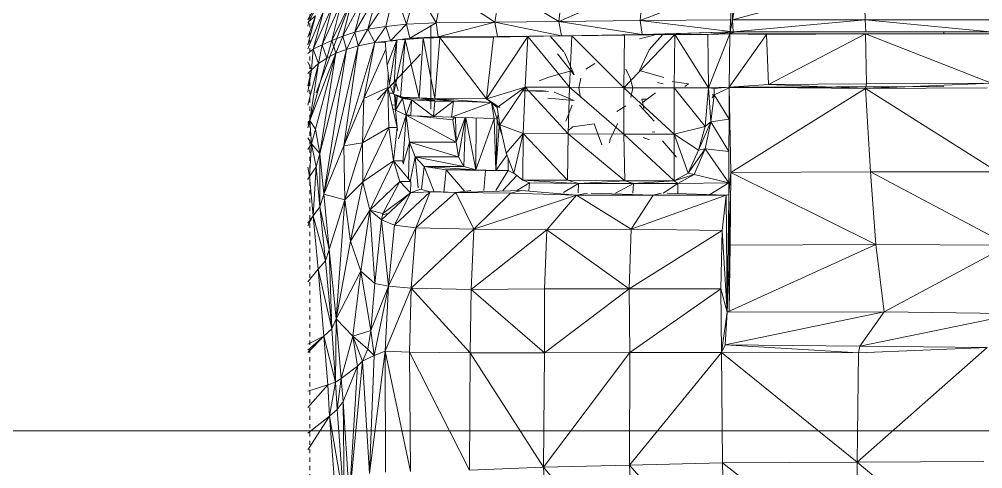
# Model space of a CAD drawing. Header units: inches. Extents: x 1747 to 7606, y -251 to 585.
# Drawn here: x 4720.99 to 4749.84, y -1.13 to 12.31 of the extents above; entities that cross this region are included whole.
import ezdxf

# ---------------------------------------------------------------- set-up
doc = ezdxf.new("R2010")
doc.units = ezdxf.units.IN
doc.header["$MEASUREMENT"] = 0
doc.linetypes.add('Aligning Line 1_8_', pattern=[0.25, 0.125, -0.125])
doc.linetypes.add('Grid Line 1_2_', pattern=[0.875, 0.5, -0.125, 0.125, -0.125])
for name, color, linetype, lineweight in [('0-3', 10, 'Continuous', 5), ('0-4', 7, 'Continuous', 9), ('A-FLOR-LEVL-1', 51, 'Grid Line 1_2_', 9), ('A-GENM', 5, 'Continuous', 9), ('G-ANNO-SYMB', 111, 'Aligning Line 1_8_', 9), ('G-ANNO-SYMB-1', 147, 'Aligning Line 1_8_', 9)]:
    doc.layers.add(name, color=color, linetype=linetype, lineweight=lineweight)

# ---------------------------------------------------------------- blocks, each defined once
blk = doc.blocks.new('CTR - 2nd Phase_rvt-2-BUILDING ELEVATION - NORTH')
at = {"layer": 'A-FLOR-LEVL-1'}
blk.add_line((-12558.481, 0), (-9609.49, 0), dxfattribs=at)
blk = doc.blocks.new('Land_Rover_Evoque_-_SUV_Car_Vehicle_Automobile_13067 - Land Rover EVOQUE_dwg-1230547-BUILDING ELEVATION - NORTH')
at = {"layer": 'A-GENM'}
for p, q in [((-12461.793, 12.297), (-12461, 13.672)), ((-12461, 13.672), (-12461.757, 12.25)), ((-12456.014, 13.301), (-12456.19, 12.225)), ((-12456.014, 13.301), (-12454.277, 12.243)), ((-12451.742, 13.357), (-12454.277, 12.243)), ((-12454.158, 13.339), (-12454.277, 12.243)), ((-12449.035, 13.357), (-12451.841, 12.282)), ((-12451.742, 13.357), (-12451.841, 12.282)), ((-12449.154, 11.878), (-12449.074, 13.319)), ((-12449.076, 12.3), (-12449.035, 13.357)), ((-12449.076, 12.3), (-12445.129, 13.357)), ((-12445.129, 13.357), (-12445.103, 12.301)), ((-12460.086, 13.041), (-12460.745, 11.814)), ((-12459.702, 13.116), (-12460.38, 11.927)), ((-12460.086, 13.041), (-12460.38, 11.927)), ((-12459.201, 13.191), (-12459.994, 12.02)), ((-12459.702, 13.116), (-12459.994, 12.02)), ((-12459.201, 13.191), (-12459.455, 12.095)), ((-12459.201, 13.191), (-12458.837, 12.17)), ((-12458.545, 13.246), (-12458.837, 12.17)), ((-12458.545, 13.246), (-12457.949, 12.207)), ((-12457.734, 13.264), (-12457.949, 12.207)), ((-12457.734, 13.264), (-12456.19, 12.225)), ((-12461.048, 12.721), (-12461.628, 11.418)), ((-12460.78, 12.834), (-12461.36, 11.55)), ((-12461.048, 12.721), (-12461.36, 11.55)), ((-12460.452, 12.947), (-12461.072, 11.681)), ((-12460.78, 12.834), (-12461.072, 11.681)), ((-12460.452, 12.947), (-12460.745, 11.814)), ((-12449.076, 12.3), (-12448.994, 12.729)), ((-12461.317, 12.59), (-12461.793, 11.434)), ((-12461.566, 12.42), (-12461.793, 11.553)), ((-12461.566, 12.42), (-12461.793, 11.782)), ((-12461.566, 12.42), (-12461.757, 12.25)), ((-12461.317, 12.59), (-12461.628, 11.418)), ((-12461.537, 10.113), (-12460.565, 12.687)), ((-12460.602, 12.592), (-12461.537, 10.113)), ((-12461.793, 12.21), (-12461.757, 12.25)), ((-12461.757, 12.25), (-12461.793, 12.104)), ((-12458.837, 12.17), (-12459.455, 12.095)), ((-12459.32, 11.673), (-12458.837, 12.17)), ((-12458.837, 12.17), (-12457.949, 12.207)), ((-12458.741, 11.747), (-12458.837, 12.17)), ((-12458.741, 11.747), (-12457.949, 12.207)), ((-12458.112, 12.143), (-12458.108, 10.107)), ((-12458.112, 12.143), (-12458.107, 9.627)), ((-12457.949, 12.207), (-12456.19, 12.225)), ((-12457.892, 11.785), (-12457.949, 12.207)), ((-12457.892, 11.785), (-12456.19, 12.225)), ((-12456.19, 12.225), (-12454.277, 12.243)), ((-12456.114, 11.803), (-12456.19, 12.225)), ((-12454.2, 11.822), (-12456.19, 12.225)), ((-12454.277, 12.243), (-12451.841, 12.282)), ((-12454.2, 11.822), (-12454.277, 12.243)), ((-12451.784, 11.859), (-12454.277, 12.243)), ((-12449.076, 12.3), (-12451.841, 12.282)), ((-12449.058, 11.936), (-12451.841, 12.282)), ((-12451.784, 11.859), (-12451.841, 12.282)), ((-12449.154, 11.878), (-12449.076, 12.3)), ((-12449.154, 11.878), (-12449.076, 12.3)), ((-12449.076, 12.3), (-12445.103, 12.301)), ((-12449.076, 12.3), (-12449.058, 11.936)), ((-12449.058, 11.936), (-12445.103, 12.301)), ((-12441.361, 12.301), (-12445.103, 12.301)), ((-12445.103, 12.301), (-12441.351, 11.936)), ((-12445.103, 12.301), (-12445.084, 11.936)), ((-12460.38, 11.927), (-12460.745, 11.814)), ((-12460.63, 11.41), (-12460.38, 11.927)), ((-12459.994, 12.02), (-12460.38, 11.927)), ((-12460.283, 11.523), (-12460.38, 11.927)), ((-12460.283, 11.523), (-12459.994, 12.02)), ((-12459.455, 12.095), (-12459.994, 12.02)), ((-12459.782, 11.617), (-12459.994, 12.02)), ((-12459.782, 11.617), (-12459.455, 12.095)), ((-12459.32, 11.673), (-12459.455, 12.095)), ((-12454.2, 11.822), (-12451.571, 11.859)), ((-12454.2, 11.822), (-12451.784, 11.859)), ((-12453.89, 11.823), (-12451.571, 11.859)), ((-12453.89, 11.821), (-12452.305, 11.84)), ((-12452.328, 10.264), (-12450.798, 11.859)), ((-12452.328, 10.264), (-12452.305, 11.84)), ((-12452.305, 11.84), (-12450.798, 11.859)), ((-12451.86, 11.725), (-12451.416, 11.84)), ((-12449.058, 11.936), (-12451.784, 11.859)), ((-12451.571, 11.859), (-12451.784, 11.859)), ((-12449.058, 11.936), (-12451.571, 11.859)), ((-12451.571, 11.859), (-12450.798, 11.859)), ((-12451.165, 11.859), (-12451.57, 11.4)), ((-12451.416, 11.571), (-12451.165, 11.859)), ((-12450.798, 11.859), (-12450.82, 10.264)), ((-12450.798, 11.859), (-12449.812, 11.859)), ((-12449.795, 10.264), (-12450.798, 11.859)), ((-12449.154, 11.878), (-12449.812, 11.859)), ((-12449.795, 10.264), (-12449.812, 11.859)), ((-12449.795, 10.264), (-12449.154, 11.878)), ((-12449.657, 11.878), (-12449.791, 11.859)), ((-12449.154, 11.878), (-12449.657, 11.878)), ((-12449.058, 11.936), (-12449.529, 11.878)), ((-12449.154, 11.878), (-12449.177, 10.283)), ((-12449.154, 11.878), (-12449.177, 10.283)), ((-12449.177, 10.283), (-12449.154, 11.878)), ((-12449.177, 10.283), (-12448.053, 11.859)), ((-12449.154, 11.878), (-12449.176, 10.265)), ((-12449.176, 10.265), (-12449.154, 11.878)), ((-12449.058, 11.936), (-12449.154, 11.872)), ((-12449.154, 11.878), (-12445.093, 11.878)), ((-12449.154, 11.878), (-12448.053, 11.859)), ((-12449.134, 11.885), (-12448.989, 11.936)), ((-12449.058, 11.936), (-12445.084, 11.936)), ((-12448.053, 11.859), (-12445.093, 11.878)), ((-12448.053, 11.859), (-12447.997, 10.36)), ((-12447.997, 10.36), (-12445.093, 11.878)), ((-12441.352, 11.878), (-12445.093, 11.878)), ((-12441.317, 10.399), (-12445.093, 11.878)), ((-12445.058, 10.38), (-12445.093, 11.878)), ((-12441.351, 11.936), (-12445.084, 11.936)), ((-12442.742, 11.878), (-12442.742, 11.936)), ((-12461.36, 11.55), (-12461.628, 11.418)), ((-12461.475, 10.995), (-12461.36, 11.55)), ((-12461.072, 11.681), (-12461.36, 11.55)), ((-12461.225, 11.146), (-12461.36, 11.55)), ((-12461.225, 11.146), (-12461.072, 11.681)), ((-12460.745, 11.814), (-12461.072, 11.681)), ((-12460.957, 11.297), (-12461.072, 11.681)), ((-12460.957, 11.297), (-12460.746, 11.811)), ((-12460.63, 11.41), (-12460.744, 11.811)), ((-12459.782, 11.617), (-12460.716, 8.525)), ((-12459.782, 11.617), (-12460.283, 11.523)), ((-12459.782, 11.617), (-12460.115, 9.945)), ((-12459.32, 11.673), (-12459.782, 11.617)), ((-12459.472, 11.631), (-12459.782, 11.617)), ((-12459.418, 10.943), (-12459.474, 11.654)), ((-12459.127, 11.692), (-12459.418, 10.943)), ((-12459.127, 11.692), (-12459.341, 10.385)), ((-12459.32, 11.673), (-12458.741, 11.747)), ((-12459.32, 11.673), (-12459.148, 11.682)), ((-12459.32, 11.673), (-12459.234, 11.673)), ((-12458.876, 11.71), (-12459.227, 10.078)), ((-12459.227, 10.078), (-12459.127, 11.692)), ((-12459.015, 9.981), (-12458.876, 11.71)), ((-12458.876, 11.71), (-12458.958, 11.704)), ((-12458.876, 11.71), (-12458.335, 11.747)), ((-12458.455, 9.96), (-12458.876, 11.71)), ((-12458.741, 11.747), (-12457.892, 11.785)), ((-12458.741, 11.747), (-12458.014, 11.759)), ((-12458.503, 11.736), (-12458.741, 11.747)), ((-12458.455, 9.96), (-12458.335, 11.747)), ((-12458.335, 11.747), (-12457.834, 11.765)), ((-12458.335, 11.747), (-12457.992, 9.94)), ((-12457.992, 9.94), (-12457.834, 11.765)), ((-12457.892, 11.785), (-12456.114, 11.803)), ((-12457.6, 11.768), (-12457.892, 11.785)), ((-12457.892, 11.785), (-12456.229, 11.784)), ((-12457.834, 11.765), (-12456.229, 11.784)), ((-12457.834, 11.765), (-12456.446, 9.939)), ((-12456.446, 9.939), (-12455.205, 11.803)), ((-12456.446, 9.939), (-12456.229, 11.784)), ((-12456.229, 11.784), (-12455.205, 11.803)), ((-12456.114, 11.803), (-12454.2, 11.822)), ((-12455.921, 11.789), (-12456.114, 11.803)), ((-12455.205, 11.803), (-12455.286, 10.285)), ((-12455.205, 11.803), (-12454.75, 11.809)), ((-12455.205, 11.803), (-12453.952, 10.284)), ((-12454.735, 11.809), (-12453.89, 11.821)), ((-12454.725, 11.81), (-12454.2, 11.822)), ((-12454.122, 11.342), (-12454.529, 11.803)), ((-12454.354, 11.61), (-12454.529, 11.803)), ((-12454.122, 11.342), (-12454.354, 11.61)), ((-12454.2, 11.822), (-12453.948, 11.822)), ((-12453.952, 10.284), (-12453.89, 11.821)), ((-12453.89, 11.821), (-12452.328, 10.264)), ((-12451.416, 11.571), (-12451.571, 11.398)), ((-12461.628, 11.418), (-12461.793, 11.293)), ((-12460.957, 11.297), (-12461.732, 9.283)), ((-12461.685, 10.806), (-12461.628, 11.418)), ((-12461.475, 10.995), (-12461.628, 11.418)), ((-12460.957, 11.297), (-12461.561, 9.03)), ((-12460.63, 11.41), (-12461.429, 8.298)), ((-12461.429, 8.298), (-12460.957, 11.297)), ((-12461.317, 7.085), (-12460.283, 11.523)), ((-12461.317, 7.085), (-12460.63, 11.41)), ((-12460.957, 11.297), (-12461.225, 11.146)), ((-12460.63, 11.41), (-12460.957, 11.297)), ((-12460.716, 8.525), (-12460.283, 11.523)), ((-12460.283, 11.523), (-12460.63, 11.41)), ((-12459.455, 11.418), (-12460.115, 9.945)), ((-12459.702, 9.907), (-12458.419, 11.274)), ((-12459.692, 9.917), (-12458.419, 11.274)), ((-12453.814, 10.652), (-12454.316, 11.284)), ((-12453.814, 10.652), (-12454.104, 11.322)), ((-12451.57, 11.4), (-12451.863, 10.784)), ((-12451.57, 11.4), (-12451.863, 10.784)), ((-12451.571, 11.398), (-12451.863, 10.784)), ((-12451.57, 11.4), (-12451.861, 10.786)), ((-12461.685, 10.806), (-12461.793, 11.043)), ((-12461.475, 10.995), (-12461.793, 9.741)), ((-12461.732, 9.283), (-12461.225, 11.146)), ((-12461.732, 9.283), (-12461.475, 10.995)), ((-12461.685, 10.806), (-12461.475, 10.995)), ((-12461.225, 11.146), (-12461.475, 10.995)), ((-12453.466, 10.823), (-12453.195, 10.996)), ((-12461.793, 10.32), (-12461.685, 10.806)), ((-12461.793, 10.688), (-12461.685, 10.806)), ((-12461.685, 10.806), (-12461.793, 10.134)), ((-12459.341, 10.385), (-12459.418, 10.943)), ((-12459.386, 10.708), (-12459.399, 10.271)), ((-12453.873, 10.785), (-12454.607, 10.574)), ((-12452.268, 10.823), (-12452.134, 10.553)), ((-12451.861, 10.786), (-12451.128, 10.572)), ((-12459.09, 10.175), (-12459.187, 10.52)), ((-12454.859, 10.477), (-12454.607, 10.574)), ((-12453.68, 10.266), (-12453.621, 10.554)), ((-12452.134, 10.553), (-12452.056, 10.266)), ((-12451.322, 10.419), (-12451.147, 10.381)), ((-12450.877, 10.457), (-12450.395, 10.379)), ((-12441.317, 10.399), (-12445.087, 10.245)), ((-12441.317, 10.399), (-12445.058, 10.38)), ((-12460.157, 8.618), (-12459.399, 10.271)), ((-12460.115, 9.945), (-12459.399, 10.271)), ((-12459.399, 10.271), (-12459.112, 9.079)), ((-12459.364, 9.079), (-12459.399, 10.271)), ((-12459.238, 10.108), (-12459.36, 10.108)), ((-12459.227, 10.078), (-12459.341, 10.385)), ((-12456.446, 9.939), (-12455.286, 10.285)), ((-12455.286, 10.285), (-12456.118, 9.67)), ((-12455.286, 10.285), (-12456.041, 9.152)), ((-12455.286, 10.285), (-12455.346, 8.901)), ((-12454.744, 10.17), (-12455.344, 10.17)), ((-12455.344, 10.17), (-12454.589, 10.151)), ((-12455.286, 10.285), (-12453.994, 8.882)), ((-12455.286, 10.285), (-12453.952, 10.284)), ((-12454.744, 10.17), (-12454.589, 10.151)), ((-12453.815, 9.883), (-12454.415, 10.132)), ((-12453.994, 8.882), (-12453.952, 10.284)), ((-12453.952, 10.284), (-12452.328, 10.264)), ((-12453.952, 10.284), (-12452.331, 8.881)), ((-12453.623, 9.978), (-12453.68, 10.266)), ((-12452.328, 10.264), (-12452.331, 8.881)), ((-12452.328, 10.264), (-12450.82, 10.264)), ((-12452.328, 10.264), (-12450.824, 8.881)), ((-12452.056, 10.266), (-12452.115, 9.977)), ((-12451.381, 10.111), (-12451.779, 9.812)), ((-12450.82, 10.264), (-12450.824, 8.881)), ((-12449.795, 10.264), (-12450.82, 10.264)), ((-12450.82, 10.264), (-12449.895, 9.111)), ((-12450.501, 10.308), (-12450.395, 10.379)), ((-12449.795, 10.264), (-12449.895, 9.111)), ((-12449.177, 10.283), (-12449.795, 10.264)), ((-12449.795, 10.264), (-12449.621, 10.245)), ((-12449.795, 10.264), (-12449.72, 9.246)), ((-12449.177, 10.283), (-12449.621, 10.245)), ((-12449.621, 10.269), (-12449.621, 10.053)), ((-12449.176, 10.265), (-12449.621, 10.053)), ((-12449.176, 10.265), (-12449.179, 9.323)), ((-12449.177, 10.283), (-12447.997, 10.36)), ((-12449.177, 10.283), (-12442.746, 10.305)), ((-12449.177, 10.283), (-12445.087, 10.245)), ((-12449.124, 7.728), (-12449.177, 10.283)), ((-12449.177, 10.283), (-12445.087, 10.245)), ((-12449.176, 10.265), (-12449.177, 10.283)), ((-12449.177, 10.283), (-12445.087, 10.245)), ((-12449.176, 10.265), (-12442.746, 10.305)), ((-12449.124, 7.728), (-12449.176, 10.265)), ((-12449.124, 7.728), (-12445.087, 10.245)), ((-12447.997, 10.36), (-12445.058, 10.38)), ((-12447.997, 10.36), (-12445.087, 10.245)), ((-12445.087, 10.245), (-12445.058, 10.38)), ((-12441.451, 10.265), (-12445.087, 10.245)), ((-12441.451, 10.265), (-12445.087, 10.245)), ((-12441.451, 10.265), (-12445.087, 10.245)), ((-12441.137, 7.748), (-12445.087, 10.245)), ((-12445.087, 10.245), (-12444.938, 7.748)), ((-12460.716, 8.525), (-12460.115, 9.945)), ((-12460.157, 8.618), (-12460.115, 9.945)), ((-12459.015, 9.981), (-12459.227, 10.078)), ((-12459.227, 10.078), (-12458.686, 9.904)), ((-12459.227, 10.078), (-12458.956, 9.944)), ((-12459.169, 9.598), (-12459.193, 10.061)), ((-12459.169, 9.598), (-12459.153, 10.041)), ((-12459.169, 9.598), (-12459.111, 10.02)), ((-12459.169, 9.598), (-12458.956, 9.944)), ((-12459.015, 9.981), (-12458.686, 9.904)), ((-12459.015, 9.981), (-12458.455, 9.96)), ((-12459.015, 9.981), (-12458.047, 9.889)), ((-12458.842, 9.443), (-12458.956, 9.944)), ((-12458.956, 9.944), (-12458.686, 9.904)), ((-12458.686, 9.904), (-12458.956, 9.944)), ((-12458.842, 9.443), (-12458.686, 9.904)), ((-12458.706, 9.424), (-12458.686, 9.904)), ((-12458.031, 9.403), (-12458.686, 9.904)), ((-12458.686, 9.904), (-12457.991, 9.865)), ((-12458.455, 9.96), (-12457.992, 9.94)), ((-12458.455, 9.96), (-12457.991, 9.884)), ((-12458.455, 9.96), (-12457.431, 9.864)), ((-12458.031, 9.403), (-12457.991, 9.865)), ((-12458.031, 9.403), (-12457.431, 9.864)), ((-12457.992, 9.94), (-12456.446, 9.939)), ((-12457.992, 9.94), (-12457.431, 9.864)), ((-12457.992, 9.94), (-12456.307, 9.826)), ((-12457.991, 9.865), (-12457.431, 9.864)), ((-12457.49, 9.384), (-12457.431, 9.864)), ((-12457.49, 9.384), (-12456.301, 9.821)), ((-12457.431, 9.864), (-12456.307, 9.825)), ((-12457.431, 9.864), (-12456.307, 9.825)), ((-12456.446, 9.939), (-12456.118, 9.67)), ((-12456.446, 9.939), (-12456.04, 9.67)), ((-12456.215, 9.344), (-12456.289, 9.81)), ((-12453.815, 9.883), (-12454.609, 9.959)), ((-12451.787, 9.92), (-12451.646, 9.928)), ((-12451.787, 9.92), (-12451.727, 9.643)), ((-12449.621, 10.053), (-12449.72, 9.246)), ((-12449.621, 10.053), (-12449.683, 9.961)), ((-12449.621, 10.053), (-12449.683, 10.053)), ((-12449.621, 10.053), (-12449.179, 9.323)), ((-12459.176, 9.747), (-12459.275, 9.758)), ((-12459.165, 9.628), (-12459.244, 9.628)), ((-12459.102, 8.982), (-12459.169, 9.598)), ((-12458.842, 9.443), (-12459.169, 9.598)), ((-12456.119, 9.325), (-12456.285, 9.807)), ((-12456.118, 9.67), (-12456.041, 9.152)), ((-12453.875, 9.747), (-12454.069, 9.268)), ((-12452.269, 9.729), (-12452.541, 9.555)), ((-12451.421, 9.266), (-12451.863, 9.749)), ((-12461.793, 9.172), (-12461.732, 9.283)), ((-12461.793, 9.064), (-12461.732, 9.283)), ((-12461.732, 9.283), (-12461.793, 9.228)), ((-12461.677, 8.588), (-12461.732, 9.283)), ((-12461.561, 9.03), (-12461.732, 9.283)), ((-12458.842, 9.443), (-12459.075, 8.733)), ((-12458.842, 9.443), (-12458.95, 8.023)), ((-12458.842, 9.443), (-12458.747, 9.442)), ((-12458.842, 9.443), (-12458.706, 9.424)), ((-12458.842, 9.443), (-12458.747, 8.636)), ((-12458.842, 9.443), (-12457.354, 8.637)), ((-12458.706, 9.424), (-12458.031, 9.403)), ((-12457.449, 9.31), (-12458.606, 9.421)), ((-12458.031, 9.403), (-12457.49, 9.384)), ((-12457.49, 9.384), (-12456.215, 9.344)), ((-12457.449, 9.31), (-12457.401, 9.381)), ((-12457.449, 9.31), (-12457.354, 8.637)), ((-12457.371, 9.38), (-12457.354, 8.637)), ((-12457.076, 9.371), (-12457.354, 8.637)), ((-12457.07, 9.371), (-12457.278, 8.194)), ((-12457.124, 7.905), (-12457.065, 9.371)), ((-12456.758, 7.809), (-12457.057, 9.37)), ((-12456.758, 7.809), (-12456.755, 9.361)), ((-12456.758, 7.809), (-12456.215, 9.344)), ((-12456.411, 9.359), (-12456.215, 9.344)), ((-12456.16, 7.788), (-12456.215, 9.344)), ((-12456.215, 9.344), (-12456.119, 9.325)), ((-12456.16, 7.788), (-12456.119, 9.325)), ((-12456.119, 9.325), (-12456.087, 9.462)), ((-12456.119, 9.325), (-12456.061, 9.094)), ((-12456.055, 9.246), (-12456.061, 9.094)), ((-12450.089, 8.401), (-12449.72, 9.246)), ((-12449.72, 9.246), (-12449.896, 8.44)), ((-12449.896, 8.44), (-12449.72, 9.246)), ((-12449.895, 9.111), (-12449.72, 9.246)), ((-12449.179, 9.323), (-12449.72, 9.246)), ((-12449.72, 9.246), (-12449.18, 8.363)), ((-12449.179, 9.323), (-12449.18, 8.363)), ((-12461.677, 8.588), (-12461.561, 9.03)), ((-12461.429, 8.298), (-12461.561, 9.03)), ((-12460.157, 8.618), (-12459.364, 9.079)), ((-12460.141, 7.446), (-12459.364, 9.079)), ((-12459.231, 8.08), (-12459.364, 9.079)), ((-12459.364, 9.079), (-12459.112, 9.079)), ((-12459.231, 8.08), (-12459.112, 9.079)), ((-12456.16, 7.788), (-12456.061, 9.094)), ((-12456.061, 9.094), (-12456.042, 9.159)), ((-12456.061, 9.094), (-12455.964, 8.812)), ((-12456.061, 9.094), (-12456.014, 9.03)), ((-12456.041, 9.152), (-12455.85, 8.306)), ((-12456.041, 9.152), (-12455.346, 8.901)), ((-12453.857, 9.094), (-12454.01, 8.98)), ((-12453.218, 9.191), (-12453.857, 9.094)), ((-12453.219, 9.19), (-12452.988, 8.555)), ((-12452.988, 8.556), (-12453.218, 9.191)), ((-12452.522, 9.19), (-12452.735, 8.729)), ((-12452.522, 9.19), (-12452.521, 9.192)), ((-12452.522, 9.19), (-12452.521, 9.192)), ((-12451.403, 8.939), (-12451.482, 8.948)), ((-12450.824, 8.881), (-12449.895, 9.111)), ((-12450.089, 8.401), (-12449.895, 9.111)), ((-12461.793, 8.771), (-12461.677, 8.588)), ((-12455.346, 8.901), (-12455.85, 8.306)), ((-12455.346, 8.901), (-12455.62, 7.71)), ((-12455.346, 8.901), (-12455.35, 7.499)), ((-12455.346, 8.901), (-12454.016, 7.499)), ((-12455.346, 8.901), (-12453.994, 8.882)), ((-12454.016, 7.499), (-12453.994, 8.882)), ((-12453.994, 8.882), (-12452.331, 8.881)), ((-12453.994, 8.882), (-12452.295, 7.479)), ((-12452.735, 8.729), (-12452.756, 8.613)), ((-12450.824, 8.881), (-12452.331, 8.881)), ((-12452.331, 8.881), (-12452.295, 7.479)), ((-12452.331, 8.881), (-12450.826, 7.478)), ((-12451.558, 8.709), (-12451.748, 8.781)), ((-12450.747, 8.189), (-12451.175, 8.679)), ((-12450.824, 8.881), (-12450.826, 7.478)), ((-12450.824, 8.881), (-12450.4, 7.709)), ((-12450.824, 8.881), (-12450.089, 8.401)), ((-12461.793, 8.417), (-12461.677, 8.588)), ((-12461.677, 8.588), (-12461.739, 7.606)), ((-12461.677, 8.588), (-12461.545, 7.895)), ((-12461.677, 8.588), (-12461.429, 8.298)), ((-12461.317, 7.085), (-12460.716, 8.525)), ((-12460.157, 8.618), (-12460.716, 8.525)), ((-12460.682, 6.909), (-12460.716, 8.525)), ((-12460.682, 6.909), (-12460.157, 8.618)), ((-12460.141, 7.446), (-12460.157, 8.618)), ((-12458.747, 8.636), (-12458.934, 7.979)), ((-12458.777, 7.563), (-12458.747, 8.636)), ((-12458.747, 8.636), (-12457.354, 8.637)), ((-12458.574, 8.194), (-12458.747, 8.636)), ((-12458.747, 8.636), (-12457.278, 8.194)), ((-12457.354, 8.637), (-12457.278, 8.194)), ((-12452.988, 8.555), (-12452.988, 8.556)), ((-12452.563, 8.536), (-12452.563, 8.537)), ((-12450.4, 7.709), (-12449.896, 8.44)), ((-12450.4, 7.709), (-12450.089, 8.401)), ((-12449.896, 8.44), (-12450.226, 7.671)), ((-12450.226, 7.671), (-12449.896, 8.44)), ((-12450.089, 8.401), (-12449.896, 8.44)), ((-12449.18, 8.363), (-12449.896, 8.44)), ((-12449.896, 8.44), (-12449.182, 7.421)), ((-12461.545, 7.895), (-12461.429, 8.298)), ((-12461.435, 6.701), (-12461.429, 8.298)), ((-12461.317, 7.085), (-12461.429, 8.298)), ((-12460.141, 7.446), (-12459.231, 8.08)), ((-12459.931, 6.599), (-12459.231, 8.08)), ((-12459.04, 7.464), (-12459.231, 8.08)), ((-12459.231, 8.08), (-12458.724, 7.48)), ((-12459.231, 8.08), (-12458.94, 8.08)), ((-12458.574, 8.194), (-12458.729, 7.46)), ((-12458.304, 7.905), (-12458.574, 8.194)), ((-12457.124, 7.905), (-12458.574, 8.194)), ((-12458.489, 7.267), (-12458.574, 8.194)), ((-12458.574, 8.194), (-12457.278, 8.194)), ((-12457.124, 7.905), (-12457.278, 8.194)), ((-12456.16, 7.788), (-12455.829, 8.253)), ((-12455.85, 8.306), (-12455.62, 7.71)), ((-12455.793, 7.788), (-12455.792, 8.157)), ((-12449.18, 8.363), (-12449.182, 7.421)), ((-12461.793, 7.887), (-12461.739, 7.606)), ((-12461.739, 7.606), (-12461.545, 7.895)), ((-12461.628, 6.432), (-12461.545, 7.895)), ((-12461.545, 7.895), (-12461.435, 6.701)), ((-12458.304, 7.905), (-12458.385, 7.228)), ((-12457.648, 7.808), (-12458.304, 7.905)), ((-12456.758, 7.809), (-12458.304, 7.905)), ((-12458.304, 7.905), (-12457.124, 7.905)), ((-12458.304, 7.905), (-12458.01, 7.152)), ((-12457.648, 7.808), (-12457.723, 7.144)), ((-12457.648, 7.808), (-12456.758, 7.809)), ((-12456.47, 7.788), (-12457.648, 7.808)), ((-12456.16, 7.788), (-12457.648, 7.808)), ((-12457.648, 7.808), (-12457.104, 7.168)), ((-12456.758, 7.809), (-12457.124, 7.905)), ((-12456.16, 7.788), (-12456.758, 7.809)), ((-12461.793, 7.529), (-12461.739, 7.606)), ((-12461.739, 7.606), (-12461.793, 7.51)), ((-12461.739, 7.606), (-12461.628, 6.432)), ((-12456.47, 7.788), (-12456.517, 7.194)), ((-12456.47, 7.788), (-12455.793, 7.788)), ((-12455.793, 7.788), (-12456.163, 7.193)), ((-12455.533, 7.642), (-12455.955, 7.193)), ((-12455.793, 7.788), (-12455.59, 7.687)), ((-12455.62, 7.71), (-12455.35, 7.499)), ((-12450.826, 7.478), (-12450.4, 7.709)), ((-12450.826, 7.478), (-12450.226, 7.671)), ((-12450.71, 7.402), (-12450.226, 7.671)), ((-12450.71, 7.402), (-12450.226, 7.671)), ((-12450.4, 7.709), (-12450.226, 7.671)), ((-12449.182, 7.421), (-12450.226, 7.671)), ((-12449.183, 7.075), (-12449.124, 7.728)), ((-12449.149, 5.557), (-12449.124, 7.728)), ((-12449.124, 7.728), (-12444.938, 7.748)), ((-12449.124, 7.728), (-12444.778, 5.577)), ((-12440.814, 5.558), (-12444.938, 7.748)), ((-12441.137, 7.748), (-12444.938, 7.748)), ((-12444.938, 7.748), (-12444.778, 5.577)), ((-12460.682, 6.909), (-12460.141, 7.446)), ((-12460.512, 5.678), (-12460.141, 7.446)), ((-12459.931, 6.599), (-12460.141, 7.446)), ((-12459.931, 6.599), (-12459.04, 7.464)), ((-12459.545, 6.502), (-12459.04, 7.464)), ((-12458.712, 7.118), (-12459.04, 7.464)), ((-12459.04, 7.464), (-12458.711, 7.464)), ((-12458.712, 7.118), (-12458.711, 7.464)), ((-12458.422, 7.233), (-12458.712, 7.118)), ((-12458.422, 7.233), (-12458.133, 7.155)), ((-12455.156, 7.423), (-12455.514, 7.199)), ((-12455.35, 7.499), (-12455.156, 7.423)), ((-12455.35, 7.499), (-12454.016, 7.499)), ((-12455.35, 7.499), (-12453.72, 7.405)), ((-12455.156, 7.423), (-12455.172, 7.178)), ((-12455.156, 7.423), (-12453.72, 7.403)), ((-12455.156, 7.423), (-12453.72, 7.403)), ((-12454.139, 7.136), (-12453.687, 7.403)), ((-12454.016, 7.499), (-12452.295, 7.479)), ((-12454.016, 7.499), (-12453.687, 7.403)), ((-12453.687, 7.403), (-12453.699, 7.12)), ((-12452.295, 7.479), (-12453.687, 7.403)), ((-12453.687, 7.403), (-12452.044, 7.403)), ((-12453.687, 7.403), (-12452.044, 7.403)), ((-12452.579, 7.109), (-12452.044, 7.403)), ((-12452.295, 7.479), (-12450.826, 7.478)), ((-12452.295, 7.479), (-12452.044, 7.403)), ((-12452.044, 7.403), (-12452.057, 7.108)), ((-12450.826, 7.478), (-12452.044, 7.403)), ((-12452.044, 7.403), (-12450.71, 7.402)), ((-12452.044, 7.403), (-12450.71, 7.402)), ((-12451.146, 7.11), (-12450.71, 7.402)), ((-12450.826, 7.478), (-12450.71, 7.402)), ((-12450.71, 7.402), (-12450.711, 7.11)), ((-12450.71, 7.402), (-12449.182, 7.421)), ((-12449.753, 7.07), (-12449.182, 7.421)), ((-12449.182, 7.421), (-12449.184, 6.827)), ((-12461.435, 6.701), (-12461.317, 7.085)), ((-12461.149, 5.431), (-12461.317, 7.085)), ((-12460.682, 6.909), (-12461.317, 7.085)), ((-12458.712, 7.118), (-12459.584, 6.31)), ((-12458.712, 7.118), (-12459.545, 6.502)), ((-12459.199, 6.155), (-12458.133, 7.155)), ((-12458.712, 7.118), (-12459.199, 6.155)), ((-12458.712, 7.118), (-12458.133, 7.155)), ((-12458.562, 6.077), (-12458.133, 7.155)), ((-12458.562, 6.077), (-12457.36, 7.135)), ((-12458.133, 7.155), (-12457.36, 7.135)), ((-12458.133, 7.155), (-12457.804, 7.155)), ((-12457.36, 7.135), (-12457.804, 7.155)), ((-12457.36, 7.135), (-12456.915, 7.193)), ((-12457.36, 7.135), (-12455.389, 7.192)), ((-12456.823, 6.038), (-12457.36, 7.135)), ((-12457.36, 7.135), (-12455.718, 7.115)), ((-12456.823, 6.038), (-12455.718, 7.115)), ((-12456.823, 6.038), (-12453.746, 7.056)), ((-12455.718, 7.115), (-12455.389, 7.192)), ((-12455.718, 7.115), (-12453.746, 7.056)), ((-12453.746, 7.056), (-12455.389, 7.192)), ((-12454.639, 6.018), (-12453.746, 7.056)), ((-12453.746, 7.056), (-12453.417, 7.115)), ((-12452.106, 6.036), (-12453.746, 7.056)), ((-12453.746, 7.056), (-12451.446, 7.056)), ((-12451.446, 7.056), (-12453.302, 7.111)), ((-12452.106, 6.036), (-12451.446, 7.056)), ((-12452.106, 6.036), (-12449.261, 7.055)), ((-12451.446, 7.056), (-12451.213, 7.114)), ((-12449.261, 7.055), (-12451.446, 7.056)), ((-12449.261, 7.055), (-12451.029, 7.108)), ((-12449.38, 5.998), (-12449.261, 7.055)), ((-12449.183, 7.075), (-12449.261, 7.055)), ((-12449.23, 3.55), (-12449.261, 7.055)), ((-12449.23, 3.55), (-12449.185, 6.945)), ((-12449.176, 4.886), (-12449.183, 7.075)), ((-12449.149, 5.557), (-12449.183, 7.075)), ((-12461.628, 6.432), (-12461.435, 6.701)), ((-12461.435, 6.701), (-12461.265, 5.085)), ((-12461.435, 6.701), (-12461.149, 5.431)), ((-12461.149, 5.431), (-12460.682, 6.909)), ((-12460.942, 3.354), (-12460.682, 6.909)), ((-12460.682, 6.909), (-12460.512, 5.678)), ((-12461.793, 6.215), (-12461.628, 6.432)), ((-12461.628, 6.432), (-12461.793, 6.133)), ((-12461.628, 6.432), (-12461.478, 4.835)), ((-12461.628, 6.432), (-12461.265, 5.085)), ((-12459.931, 6.599), (-12460.512, 5.678)), ((-12460.205, 4.775), (-12459.931, 6.599)), ((-12459.545, 6.502), (-12459.931, 6.599)), ((-12459.584, 6.31), (-12459.931, 6.599)), ((-12459.782, 4.408), (-12459.931, 6.599)), ((-12459.545, 6.502), (-12459.584, 6.31)), ((-12459.553, 6.467), (-12459.36, 6.518)), ((-12459.584, 6.31), (-12459.782, 4.408)), ((-12459.584, 6.31), (-12459.377, 4.33)), ((-12459.584, 6.31), (-12459.199, 6.155)), ((-12459.377, 4.33), (-12459.199, 6.155)), ((-12459.377, 4.33), (-12458.562, 6.077)), ((-12459.199, 6.155), (-12458.562, 6.077)), ((-12458.701, 4.272), (-12458.562, 6.077)), ((-12458.562, 6.077), (-12456.823, 6.038)), ((-12458.701, 4.272), (-12456.823, 6.038)), ((-12456.904, 4.232), (-12456.823, 6.038)), ((-12456.904, 4.232), (-12454.639, 6.018)), ((-12456.823, 6.038), (-12454.639, 6.018)), ((-12454.701, 4.25), (-12454.639, 6.018)), ((-12454.639, 6.018), (-12452.106, 6.036)), ((-12452.168, 4.25), (-12454.639, 6.018)), ((-12452.168, 4.25), (-12452.106, 6.036)), ((-12452.168, 4.25), (-12449.38, 5.998)), ((-12452.106, 6.036), (-12449.38, 5.998)), ((-12449.38, 5.998), (-12449.422, 4.25)), ((-12449.23, 3.55), (-12449.38, 5.998)), ((-12460.942, 3.354), (-12460.512, 5.678)), ((-12460.205, 4.775), (-12460.512, 5.678)), ((-12449.23, 3.55), (-12444.778, 5.577)), ((-12449.23, 3.55), (-12449.149, 5.557)), ((-12449.172, 3.56), (-12449.149, 5.557)), ((-12449.149, 5.557), (-12444.778, 5.577)), ((-12444.53, 3.56), (-12444.778, 5.577)), ((-12440.814, 5.558), (-12444.778, 5.577)), ((-12444.53, 3.56), (-12440.814, 5.558)), ((-12461.265, 5.085), (-12461.149, 5.431)), ((-12461.077, 3.057), (-12461.149, 5.431)), ((-12461.149, 5.431), (-12460.942, 3.354)), ((-12461.478, 4.835), (-12461.265, 5.085)), ((-12461.265, 5.085), (-12461.077, 3.057)), ((-12461.793, 4.46), (-12461.478, 4.835)), ((-12461.478, 4.835), (-12461.077, 3.057)), ((-12461.478, 4.835), (-12461.309, 2.836)), ((-12460.942, 3.354), (-12460.205, 4.775)), ((-12460.441, 2.834), (-12460.205, 4.775)), ((-12459.9, 3.006), (-12460.205, 4.775)), ((-12459.782, 4.408), (-12460.205, 4.775)), ((-12459.9, 3.006), (-12459.782, 4.408)), ((-12459.9, 3.006), (-12459.377, 4.33)), ((-12459.806, 2.256), (-12459.377, 4.33)), ((-12459.377, 4.33), (-12459.782, 4.408)), ((-12459.477, 2.38), (-12459.377, 4.33)), ((-12459.377, 4.33), (-12458.701, 4.272)), ((-12459.477, 2.38), (-12458.701, 4.272)), ((-12458.744, 2.351), (-12458.701, 4.272)), ((-12456.927, 2.33), (-12458.701, 4.272)), ((-12456.904, 4.232), (-12458.701, 4.272)), ((-12456.927, 2.33), (-12456.904, 4.232)), ((-12454.701, 4.25), (-12456.904, 4.232)), ((-12454.704, 2.339), (-12456.904, 4.232)), ((-12454.704, 2.339), (-12452.168, 4.25)), ((-12454.704, 2.339), (-12454.701, 4.25)), ((-12452.168, 4.25), (-12454.701, 4.25)), ((-12452.153, 2.348), (-12452.168, 4.25)), ((-12452.168, 4.25), (-12449.422, 4.25)), ((-12452.153, 2.348), (-12449.422, 4.25)), ((-12449.23, 3.55), (-12449.422, 4.25)), ((-12449.407, 2.348), (-12449.422, 4.25)), ((-12449.23, 3.55), (-12449.407, 2.348)), ((-12444.53, 3.56), (-12449.29, 2.569)), ((-12449.23, 3.55), (-12449.29, 2.569)), ((-12449.172, 3.56), (-12449.23, 3.55)), ((-12449.23, 3.55), (-12444.53, 3.56)), ((-12444.53, 3.56), (-12445.259, 2.53)), ((-12445.259, 2.53), (-12440.566, 3.503)), ((-12444.53, 3.56), (-12440.566, 3.503)), ((-12461.077, 3.057), (-12460.942, 3.354)), ((-12460.965, 1.452), (-12460.942, 3.354)), ((-12460.942, 3.354), (-12460.791, 1.567)), ((-12460.942, 3.354), (-12460.441, 2.834)), ((-12461.077, 3.057), (-12461.309, 2.836)), ((-12461.077, 3.057), (-12460.965, 1.452)), ((-12459.9, 3.006), (-12460.441, 2.834)), ((-12459.998, 2.449), (-12459.9, 3.006)), ((-12459.806, 2.256), (-12459.9, 3.006)), ((-12461.793, 2.416), (-12461.309, 2.836)), ((-12461.793, 2.596), (-12461.309, 2.836)), ((-12461.309, 2.836), (-12461.793, 2.341)), ((-12461.309, 2.836), (-12460.965, 1.452)), ((-12461.309, 2.836), (-12461.197, 1.375)), ((-12460.791, 1.567), (-12460.441, 2.834)), ((-12460.153, 2.084), (-12460.441, 2.834)), ((-12459.998, 2.449), (-12460.441, 2.834)), ((-12460.441, 2.834), (-12460.308, 1.94)), ((-12460.153, 2.084), (-12459.998, 2.449)), ((-12459.806, 2.256), (-12459.998, 2.449)), ((-12459.949, -1.279), (-12459.477, 2.38)), ((-12459.477, 2.38), (-12459.806, 2.256)), ((-12458.713, -1.213), (-12459.477, 2.38)), ((-12459.465, -1.232), (-12459.477, 2.38)), ((-12458.744, 2.351), (-12459.477, 2.38)), ((-12456.953, -1.176), (-12458.744, 2.351)), ((-12458.713, -1.213), (-12458.744, 2.351)), ((-12456.927, 2.33), (-12458.744, 2.351)), ((-12456.953, -1.176), (-12456.927, 2.33)), ((-12454.704, 2.339), (-12456.927, 2.33)), ((-12454.73, -1.09), (-12456.927, 2.33)), ((-12452.153, 2.348), (-12454.73, -1.09)), ((-12454.73, -1.09), (-12454.704, 2.339)), ((-12452.153, 2.348), (-12454.704, 2.339)), ((-12449.407, 2.348), (-12452.159, -1.023)), ((-12452.153, 2.348), (-12452.159, -1.023)), ((-12449.407, 2.348), (-12452.153, 2.348)), ((-12449.407, 2.348), (-12449.29, 2.569)), ((-12449.407, 2.348), (-12449.375, -0.956)), ((-12449.407, 2.348), (-12449.375, -0.956)), ((-12449.407, 2.348), (-12445.343, -0.937)), ((-12449.407, 2.348), (-12445.298, 2.339)), ((-12449.29, 2.569), (-12445.259, 2.53)), ((-12449.29, 2.569), (-12445.298, 2.339)), ((-12441.449, 2.493), (-12445.343, -0.937)), ((-12445.343, -0.937), (-12445.298, 2.339)), ((-12445.259, 2.53), (-12445.298, 2.339)), ((-12441.449, 2.493), (-12445.298, 2.339)), ((-12445.259, 2.53), (-12441.449, 2.493)), ((-12460.153, 2.084), (-12460.549, -1.989)), ((-12460.153, 2.084), (-12460.308, 1.94)), ((-12459.806, 2.256), (-12460.153, 2.084)), ((-12459.949, -1.279), (-12460.153, 2.084)), ((-12459.949, -1.279), (-12459.806, 2.256)), ((-12460.791, 1.567), (-12460.308, 1.94)), ((-12460.308, 1.94), (-12460.735, 0.875)), ((-12460.308, 1.94), (-12460.549, -1.989)), ((-12460.965, 1.452), (-12461.197, 1.375)), ((-12460.965, 1.452), (-12461.142, 0.443)), ((-12460.965, 1.452), (-12460.791, 1.567)), ((-12460.965, 1.452), (-12460.909, 0.635)), ((-12460.791, 1.567), (-12460.909, 0.635)), ((-12460.791, 1.567), (-12460.735, 0.875)), ((-12461.197, 1.375), (-12461.793, 1.191)), ((-12461.197, 1.375), (-12461.793, 0.702)), ((-12461.197, 1.375), (-12461.142, 0.443)), ((-12460.735, 0.875), (-12460.909, 0.635)), ((-12460.704, -2.123), (-12460.735, 0.875)), ((-12460.549, -1.989), (-12460.735, 0.875)), ((-12461.142, 0.443), (-12460.909, 0.635)), ((-12460.704, -2.123), (-12460.909, 0.635)), ((-12461.793, -0.566), (-12461.142, 0.443)), ((-12461.793, -0.073), (-12461.142, 0.443)), ((-12461.142, 0.443), (-12460.936, -2.247)), ((-12461.142, 0.443), (-12460.704, -2.123)), ((-12454.73, -1.09), (-12456.953, -1.176)), ((-12454.73, -1.09), (-12452.159, -1.023)), ((-12454.73, -1.09), (-12451.991, -4.394)), ((-12454.73, -1.09), (-12454.544, -4.538)), ((-12452.159, -1.023), (-12449.375, -0.956)), ((-12452.159, -1.023), (-12449.304, -4.27)), ((-12452.159, -1.023), (-12451.991, -4.394)), ((-12449.375, -0.956), (-12445.343, -0.937)), ((-12449.375, -0.956), (-12449.304, -4.27)), ((-12449.375, -0.956), (-12445.33, -4.116)), ((-12441.544, -0.917), (-12445.343, -0.937)), ((-12445.343, -0.937), (-12445.33, -4.116)), ((-12445.343, -0.937), (-12441.55, -4.086))]:
    blk.add_line(p, q, dxfattribs=at)
blk = doc.blocks.new('Land_Rover_Evoque_-_SUV_Car_Vehicle_Automobile_13067 - Land_Rover_Evoque_-_SUV_Car_Vehicle_Automobile_13067-1230553-BUILDING ELEVATION - NORTH')
blk.add_blockref('Land_Rover_Evoque_-_SUV_Car_Vehicle_Automobile_13067 - Land Rover EVOQUE_dwg-1230547-BUILDING ELEVATION - NORTH', (0, 0))
blk = doc.blocks.new('CTR  - Topography_rvt-2-BUILDING ELEVATION - NORTH')
at = {"layer": 'A-FLOR-LEVL-1'}
blk.add_line((-12558.481, 0), (-9609.49, 0), dxfattribs=at)
at = {"layer": 'G-ANNO-SYMB-1'}
blk.add_line((-9742.879, 0), (-12461.793, 0), dxfattribs=at)
at = {"layer": '0-4'}
blk.add_blockref('Land_Rover_Evoque_-_SUV_Car_Vehicle_Automobile_13067 - Land_Rover_Evoque_-_SUV_Car_Vehicle_Automobile_13067-1230553-BUILDING ELEVATION - NORTH', (0, 0), dxfattribs=at)
blk = doc.blocks.new('CTR - 1st Phase - Common Walls_rvt-2-BUILDING ELEVATION - NORTH')
at = {"layer": 'A-FLOR-LEVL-1'}
blk.add_line((-12558.481, 0), (-9609.49, 0), dxfattribs=at)
at = {"layer": 'G-ANNO-SYMB-1'}
for p, q in [((-12461.731, 526.953), (-12461.731, -145.908)), ((-9706.161, 0), (-12461.793, 0))]:
    blk.add_line(p, q, dxfattribs=at)

msp = doc.modelspace()

# ---------------------------------------------------------------- linework, layer by layer
at = {"layer": 'A-FLOR-LEVL-1'}
msp.add_line((4633.69, 0), (7581.181, 0), dxfattribs=at)
at = {"layer": 'G-ANNO-SYMB'}
msp.add_line((7485.261, 0), (4729.629, 0), dxfattribs=at)

# ---------------------------------------------------------------- block references
at = {"layer": '0-3'}
for name in ['CTR - 2nd Phase_rvt-2-BUILDING ELEVATION - NORTH', 'CTR - 1st Phase - Common Walls_rvt-2-BUILDING ELEVATION - NORTH', 'CTR  - Topography_rvt-2-BUILDING ELEVATION - NORTH']:
    msp.add_blockref(name, (17191.422, 0), dxfattribs=at)

doc.saveas('drawing.dxf')
